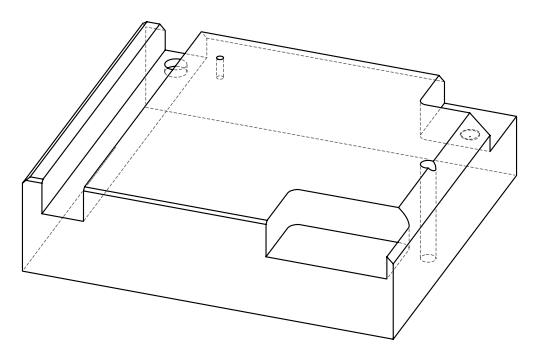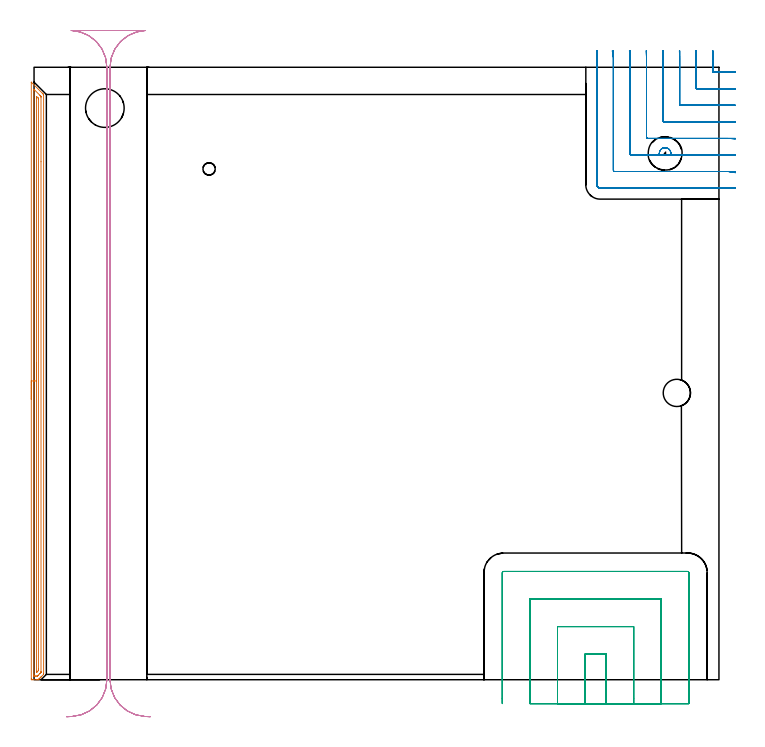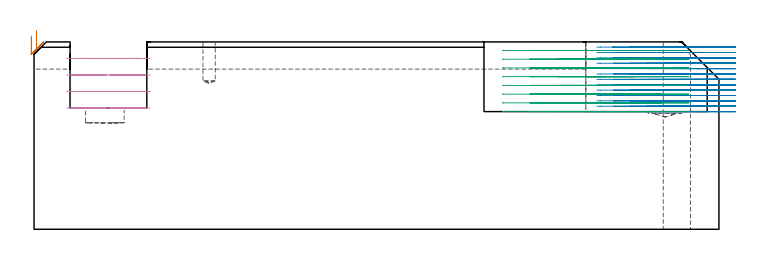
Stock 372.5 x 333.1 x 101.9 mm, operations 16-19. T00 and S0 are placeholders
(PLAN: 19 operations, 11 tool changes, 82.8 min)
(1 SPOT_DRILL | STEP1HOLE | NXT0321_9005460120000 | 0.03 min | 3 mm3)
(2 SPOT_DRILL_1 | STEP1POCKET | NXT0321_9005460120000 | 0.03 min | 0 mm3)
(3 SPOT_DRILL_2 | STEP1POCKET_2 | NXT0321_9005460120000 | 0.06 min | 4456 mm3)
(4 DRILL_BLIND_HOLE_INTO_CENTER | STEP1HOLE | UGT0301_492 | 0.07 min | 968 mm3)
(5 GUN_DRILL_THROUGH_HOLE | STEP1HOLE | UGT0307_006 | 0.51 min | 5600 mm3)
(6 DRILL_TO_ENLARGE_THROUGH_HOLE | STEP1HOLE | UGT0301_279 | 0.44 min | 10928 mm3)
(7 DRILL_BLIND_HOLE_INTO_CENTER_1 | STEP1POCKET | NXT0301_038 | 0.1 min | 757 mm3)
(8 INDEXABLE_INSERT_DRILL_BLIND_HOLE_FROM_SOLID | STEP1POCKET_1 | NXT0302_013 | 0.05 min | 15238 mm3)
(9 DRILL_BLIND_HOLE_INTO_CENTER_2 | STEP1POCKET_2 | NXT0301_128 | 0.02 min | 0 mm3)
(10 MILL_ROUGH_BLIND_HOLE_CONTOUR | STEP1POCKET_2 | UGT0201_129 | Spiral | 0.14 min | 2252 mm3)
(11 AREA_MILL | FG_CHAMFER_SURFACE | UGT0205_001 | 0.36 min | 84 mm3)
(12 AREA_MILL_1 | FG_CHAMFER_SURFACE_1 | UGT0205_001 | 1.07 min | 2933 mm3)
(13 AREA_MILL_2 | FG_CHAMFER_SURFACE_2 | UGT0205_001 | 3.07 min | 789 mm3)
(14 AREA_MILL_3 | FG_CHAMFER_SURFACE_3 | UGT0205_001 | 14.18 min | 54511 mm3)
(15 AREA_MILL_4 | FG_CHAMFER_SURFACE_4 | UGT0205_001 | 11.67 min | 27728 mm3)
(16 AREA_MILL_5 | FG_CHAMFER_SURFACE_5 | UGT0205_001 | 7.88 min | 7173 mm3)
(17 MILL_CORNER_NOTCH_RECTANGULAR | CORNER_NOTCH_RECTANGULAR | NXT0201_011 | Follow Part, ap 3, ae 75% | 20.61 min | 187483 mm3)
(18 MILL_SLOT | SLOT_PARTIAL_RECTANGULAR | UGT0201_094 | Follow Part, ap 5, ae 75% | 15.77 min | 309670 mm3)
(19 MILL_RECTANGULAR_SLOT | SLOT_RECTANGULAR | UGT0201_019 | Follow Part, ap 10, ae 75% | 6.72 min | 484735 mm3)
(TOOL NXT0321_9005460120000 | NC Spot Drill, 142deg, 12mm, Carbide, Uncoated | D12 PA142 FL30 Z2)
(TOOL UGT0301_492 | Carbide Drill 9.7 mm | D9.7 PA118 FL87 Z2)
(TOOL UGT0307_006 | Gun Drill 9 mm | D9 PA130 FL24 Z1)
(TOOL UGT0301_279 | Twist Drill 14.8 mm | D14.8 PA118 FL114 Z2)
(TOOL NXT0301_038 | Carbide Drill 6.7mm [860.1-0670-034A1-MM 2214] | D6.7 PA140 FL53 Z2)
(TOOL NXT0302_013 | Index. Insert Drill 21mm [880-D2100L25-05] | D21 PA176 FL105 Z2)
(TOOL NXT0301_128 | Carbide Drill 12mm [861.1-1200-036A1-GP GC34] | D12 PA150 FL37.4 Z2)
(TOOL UGT0201_129 | Carbide End Mill 11.9 | D11.9 FL15 Z4)
(TOOL UGT0205_001 | Chamfer Mill 20 x 3 x 45 deg. | D20 FL50 Z2)
(TOOL NXT0201_011 | ENDMILL 12mm [2P460-1200-NA 1630] | D12 FL38 Z6)
(TOOL UGT0201_094 | End mill 20 mm | D20 FL38 Z4)
(TOOL UGT0201_019 | End mill 40 mm | D40 FL63 Z6)
(OP 16 AREA_MILL_5)
G17 G21 G94 G90
T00 M6
G54
G17 G0 G90 X-1.5 Y152.5 S1061 M3
G43 Z111.9 H0
Z105.2
G94 G1 Y152.538 Z104.328 F250.
Y152.652 Z103.463
Y152.841 Z102.612
Y153.103 Z101.78
Y153.437 Z100.974
Y153.84 Z100.2
Y154.308 Z99.464
Y154.84 Z98.772
Y155.429 Z98.129
Y156.072 Z97.54
Y156.764 Z97.008
Y157.5 Z96.54
Y158.274 Z96.137
Y159.08 Z95.803
Y159.912 Z95.541
Y160.763 Z95.352
Y161.628 Z95.238
Y162.5 Z95.2
X-1.499 Y324.901 Z95.199
X-1.495 Y324.968 Z95.203
X-1.493 Y324.982 Z95.204
X-1.438 Y324.939 Z95.26
X4.498 Y319.003 Z101.196
X4.898 Y318.603 Z101.596
X4.945 Y318.556 Z101.644
X5.113 Y318.384 Z101.811
X5.197 Y318.295 Z101.889
X5.2 Y318.109 Z101.9
Y3.314
X5.194 Y2.898 Z101.892
X5.111 Y2.809 Z101.809
X4.125 Y1.824 Z100.823
X4.027 Y1.725 Z100.723
X3.826 Y1.526 Z100.525
X3.764 Y1.464 Z100.464
X3.156 Y0.854 Z99.852
X3.086 Y0.786 Z99.785
X2.932 Y0.631 Z99.631
X2.866 Y0.564 Z99.562
X2.803 Y0.503 Z99.502
X2.634 Y0.333 Z99.333
X2.576 Y0.274 Z99.272
X2.52 Y0.22 Z99.219
X2.332 Y0.035 Z99.031
X2.297 Y0.008 Z98.996
X2.285 Y0. Z98.984
X1.952 Z98.65
X1.415 Z98.109
X-0.686 Z96.012
X-1.1 Z95.595
X-1.198 Y0.002 Z95.497
X-1.493 Y0.01 Z95.203
X-1.497 Y0.324 Z95.201
X-1.499 Y0.631
X-1.5 Y162.5 Z95.2
X-0.086 Z96.614
Y320.791
X-0.085 Y320.978 Z96.615
X-0.083 Y321.071 Z96.617
X-0.08 Y321.114 Z96.62
X-0.079 Y321.117 Z96.621
X-0.065 Y321.105 Z96.635
X0.258 Y320.791 Z96.958
X3.156 Y317.894 Z99.856
X3.491 Y317.557 Z100.191
X3.661 Y317.383 Z100.361
X3.745 Y317.294 Z100.445
X3.779 Y317.252 Z100.479
X3.78 Y317.214 Z100.48
X3.785 Y316.569 Z100.485
X3.786 Y281.732 Z100.486
X3.785 Y4.457 Z100.485
X3.784 Y4.209 Z100.484
X3.782 Y4.047 Z100.482
X3.779 Y3.968 Z100.479
X3.773 Y3.934 Z100.473
X3.749 Y3.908 Z100.449
X3.599 Y3.753 Z100.299
X3.165 Y3.314 Z99.865
X2.278 Y2.427 Z98.978
X1.979 Y2.132 Z98.679
X1.896 Y2.053 Z98.596
X1.863 Y2.024 Z98.563
X1.816 Y2.008 Z98.516
X1.415 Y2.004 Z98.115
X0.952 Y2.001 Z97.652
X0.544 Z97.244
X0.08 Y2.002 Z96.78
X-0.051 Y2.008 Z96.649
X-0.078 Y2.01 Z96.622
X-0.081 Y2.058 Z96.619
X-0.084 Y2.17 Z96.616
X-0.085 Y2.42 Z96.615
X-0.086 Y3.067 Z96.614
Y162.5
X1.328 Z98.028
X1.329 Y316.408 Z98.029
X1.334 Y317.214 Z98.034
X1.335 Y317.232 Z98.035
X1.38 Y317.214 Z98.08
X1.415 Y317.183 Z98.115
X2.281 Y316.32 Z98.981
X2.285 Y316.315 Z98.985
X2.337 Y316.257 Z99.037
X2.36 Y316.229 Z99.06
X2.364 Y316.045 Z99.064
X2.37 Y315.691 Z99.07
X2.371 Y315.514 Z99.071
Y5.909
X2.367 Y5.103 Z99.067
X2.366 Y5.021 Z99.066
X2.351 Y4.962 Z99.051
X2.285 Y4.892 Z98.985
X1.951 Y4.552 Z98.651
X1.608 Y4.209 Z98.308
X1.508 Y4.112 Z98.208
X1.415 Y4.024 Z98.115
X1.348 Y4.01 Z98.048
X1.335 Y4.02 Z98.035
X1.332 Y4.061 Z98.032
X1.33 Y4.12 Z98.03
X1.329 Y4.209 Z98.029
X1.328 Y4.297 Z98.028
Y162.5
Y163.372 Z98.066
Y164.236 Z98.18
Y165.088 Z98.369
Y165.92 Z98.632
Y166.726 Z98.965
Y167.5 Z99.368
Y168.236 Z99.837
Y168.928 Z100.368
Y169.571 Z100.957
Y170.16 Z101.601
Y170.691 Z102.293
Y171.16 Z103.028
Y171.563 Z103.802
Y171.897 Z104.608
Y172.159 Z105.44
Y172.348 Z106.292
Y172.462 Z107.157
Y172.5 Z108.028
G0 Z111.9
M5
M2
(OP 17 MILL_CORNER_NOTCH_RECTANGULAR)
G17 G21 G94 G90
T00 M6
G54
G17 G0 G90 X369.009 Y342.099 S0 M3
G43 Z112.007 H1
Z99.083
G94 G1 X369.081 Y339.1 F250.
G2 X369.1 Y337.572 R63. F500.
G1 Y330.995
G3 X369.695 Y330.4 R0.6
G1 X376.972
G2 X378.5 Y330.381 R63.
G1 X381.499 Y330.309 F250.
G0 Z112.007
X359.994 Y342.099
Z99.083
G1 X360.078 Y339.1
G2 X360.1 Y337.572 R54. F500.
G1 Y321.995
G3 X360.695 Y321.4 R0.6
G1 X376.972
G2 X378.5 Y321.378 R54.
G1 X381.499 Y321.293 F250.
G0 Z112.007
X350.972 Y342.098
Z99.083
G1 X351.074 Y339.1
G2 X351.1 Y337.572 R45. F500.
G1 Y312.996
G3 X351.696 Y312.4 R0.6
G1 X376.972
G2 X378.5 Y312.374 R45.
G1 X381.498 Y312.272 F250.
G0 Z112.007
X341.94 Y342.097
Z99.083
G1 X342.068 Y339.1
G2 X342.1 Y337.572 R36. F500.
G1 Y303.996
G3 X342.696 Y303.4 R0.6
G1 X376.972
G2 X378.5 Y303.368 R36.
G1 X381.497 Y303.24 F250.
G0 Z112.007
X332.887 Y342.095
Z99.083
G1 X333.057 Y339.1
G2 X333.1 Y337.572 R27. F500.
G1 Y294.996
G3 X333.696 Y294.4 R0.6
G1 X376.972
G2 X378.5 Y294.357 R27.
G1 X381.495 Y294.187 F250.
G0 Z112.007
X323.78 Y342.089
Z99.083
G1 X324.035 Y339.1
G2 X324.1 Y337.572 R18. F500.
G1 Y285.996
G3 X324.696 Y285.4 R0.6
G1 X376.972
G2 X378.5 Y285.335 R18.
G1 X381.489 Y285.08 F250.
G0 Z112.007
X314.46 Y342.056
Z99.083
G1 X314.969 Y339.1
G2 X315.1 Y337.572 R9. F500.
G1 Y276.997
G3 X315.697 Y276.4 R0.6
G1 X376.972
G2 X378.5 Y276.269 R9.
G1 X381.456 Y275.76 F250.
G0 Z112.007
X306.1 Y340.572
Z99.083
G1 Y337.572
Y269.2 F500.
G3 X307.9 Y267.4 R1.8
G1 X376.972
X379.972 F250.
G0 Z112.007
X369.011 Y342.099
Z96.16
G1 X369.082 Y339.1
G2 X369.1 Y337.605 R63. F500.
G1 Y330.995
G3 X369.695 Y330.4 R0.6
G1 X376.972
G2 X378.5 Y330.381 R63.
G1 X381.499 Y330.309 F250.
G0 Z112.007
X359.996 Y342.099
Z96.16
G1 X360.079 Y339.1
G2 X360.1 Y337.605 R54. F500.
G1 Y321.995
G3 X360.695 Y321.4 R0.6
G1 X376.972
G2 X378.5 Y321.378 R54.
G1 X381.499 Y321.293 F250.
G0 Z112.007
X350.975 Y342.098
Z96.16
G1 X351.075 Y339.1
G2 X351.1 Y337.605 R45. F500.
G1 Y312.996
G3 X351.696 Y312.4 R0.6
G1 X376.972
G2 X378.5 Y312.374 R45.
G1 X381.498 Y312.272 F250.
G0 Z112.007
X341.944 Y342.097
Z96.16
G1 X342.069 Y339.1
G2 X342.1 Y337.605 R36. F500.
G1 Y303.996
G3 X342.696 Y303.4 R0.6
G1 X376.972
G2 X378.5 Y303.368 R36.
G1 X381.497 Y303.24 F250.
G0 Z112.007
X332.892 Y342.095
Z96.16
G1 X333.059 Y339.1
G2 X333.1 Y337.605 R27. F500.
G1 Y294.996
G3 X333.696 Y294.4 R0.6
G1 X376.972
G2 X378.5 Y294.357 R27.
G1 X381.495 Y294.187 F250.
G0 Z112.007
X323.789 Y342.09
Z96.16
G1 X324.038 Y339.1
G2 X324.1 Y337.605 R18. F500.
G1 Y285.996
G3 X324.696 Y285.4 R0.6
G1 X376.972
G2 X378.5 Y285.335 R18.
G1 X381.489 Y285.08 F250.
G0 Z112.007
X314.477 Y342.058
Z96.16
G1 X314.975 Y339.1
G2 X315.1 Y337.605 R9. F500.
G1 Y276.997
G3 X315.697 Y276.4 R0.6
G1 X376.972
G2 X378.5 Y276.269 R9.
G1 X381.456 Y275.76 F250.
G0 Z112.007
X306.1 Y340.605
Z96.16
G1 Y337.605
Y269.2 F500.
G3 X307.9 Y267.4 R1.8
G1 X376.972
X379.972 F250.
G0 Z112.007
X369.091 Y342.1
Z93.236
G1 X369.1 Y339.1
Y338.909 F500.
Y330.995
G3 X369.695 Y330.4 R0.6
G1 X376.972
G2 X378.5 Y330.381 R63.
G1 X381.499 Y330.309 F250.
G0 Z112.007
X360.089 Y342.1
Z93.236
G1 X360.1 Y339.1
Y338.909 F500.
Y321.995
G3 X360.695 Y321.4 R0.6
G1 X376.972
G2 X378.5 Y321.378 R54.
G1 X381.499 Y321.293 F250.
G0 Z112.007
X351.087 Y342.1
Z93.236
G1 X351.1 Y339.1
Y338.909 F500.
Y312.996
G3 X351.696 Y312.4 R0.6
G1 X376.972
G2 X378.5 Y312.374 R45.
G1 X381.498 Y312.272 F250.
G0 Z112.007
X342.084 Y342.1
Z93.236
G1 X342.099 Y339.1
X342.1 Y338.909 F500.
Y303.996
G3 X342.696 Y303.4 R0.6
G1 X376.972
G2 X378.5 Y303.368 R36.
G1 X381.497 Y303.24 F250.
G0 Z112.007
X333.078 Y342.1
Z93.236
G1 X333.099 Y339.1
X333.1 Y338.909 F500.
Y294.996
G3 X333.696 Y294.4 R0.6
G1 X376.972
G2 X378.5 Y294.357 R27.
G1 X381.495 Y294.187 F250.
G0 Z112.007
X324.067 Y342.1
Z93.236
G1 X324.099 Y339.1
X324.1 Y338.909 F500.
Y285.996
G3 X324.696 Y285.4 R0.6
G1 X376.972
G2 X378.5 Y285.335 R18.
G1 X381.489 Y285.08 F250.
G0 Z112.007
X315.034 Y342.099
Z93.236
G1 X315.098 Y339.1
X315.1 Y338.909 F500.
Y276.997
G3 X315.697 Y276.4 R0.6
G1 X376.972
G2 X378.5 Y276.269 R9.
G1 X381.456 Y275.76 F250.
G0 Z112.007
X306.1 Y341.909
Z93.236
G1 Y338.909
Y269.2 F500.
G3 X307.9 Y267.4 R1.8
G1 X376.972
X379.972 F250.
G0 Z112.007
X369.1 Y342.1
Z90.312
G1 Y339.1
Y330.995 F500.
G3 X369.695 Y330.4 R0.6
G1 X377.045
G2 X378.5 Y330.383 R63.
G1 X381.499 Y330.314 F250.
G0 Z112.007
X360.1 Y342.1
Z90.312
G1 Y339.1
Y321.995 F500.
G3 X360.695 Y321.4 R0.6
G1 X377.045
G2 X378.5 Y321.38 R54.
G1 X381.499 Y321.3 F250.
G0 Z112.007
X351.1 Y342.1
Z90.312
G1 Y339.1
Y312.996 F500.
G3 X351.696 Y312.4 R0.6
G1 X377.045
G2 X378.5 Y312.376 R45.
G1 X381.498 Y312.279 F250.
G0 Z112.007
X342.1 Y342.1
Z90.312
G1 Y339.1
Y303.996 F500.
G3 X342.696 Y303.4 R0.6
G1 X377.045
G2 X378.5 Y303.371 R36.
G1 X381.498 Y303.249 F250.
G0 Z112.007
X333.1 Y342.1
Z90.312
G1 Y339.1
Y294.996 F500.
G3 X333.696 Y294.4 R0.6
G1 X377.045
G2 X378.5 Y294.361 R27.
G1 X381.496 Y294.199 F250.
G0 Z112.007
X324.1 Y342.1
Z90.312
G1 Y339.1
Y285.996 F500.
G3 X324.696 Y285.4 R0.6
G1 X377.045
G2 X378.5 Y285.341 R18.
G1 X381.49 Y285.099 F250.
G0 Z112.007
X315.1 Y342.1
Z90.312
G1 Y339.1
Y276.997 F500.
G3 X315.697 Y276.4 R0.6
G1 X377.045
G2 X378.5 Y276.282 R9.
G1 X381.461 Y275.797 F250.
G0 Z112.007
X306.1 Y342.1
Z90.312
G1 Y339.1
Y269.2 F500.
G3 X307.9 Y267.4 R1.8
G1 X377.045
X380.045 F250.
G0 Z112.007
X369.1 Y342.1
Z87.389
G1 Y339.1
Y330.995 F500.
G3 X369.695 Y330.4 R0.6
G1 X378.39
X378.5
X381.5 Y330.395 F250.
G0 Z112.007
X360.1 Y342.1
Z87.389
G1 Y339.1
Y321.995 F500.
G3 X360.695 Y321.4 R0.6
G1 X378.39
X378.5
X381.5 Y321.394 F250.
G0 Z112.007
X351.1 Y342.1
Z87.389
G1 Y339.1
Y312.996 F500.
G3 X351.696 Y312.4 R0.6
G1 X378.39
X378.5
X381.5 Y312.393 F250.
G0 Z112.007
X342.1 Y342.1
Z87.389
G1 Y339.1
Y303.996 F500.
G3 X342.696 Y303.4 R0.6
G1 X378.39
X378.5
X381.5 Y303.391 F250.
G0 Z112.007
X333.1 Y342.1
Z87.389
G1 Y339.1
Y294.996 F500.
G3 X333.696 Y294.4 R0.6
G1 X378.39
X378.5
X381.5 Y294.388 F250.
G0 Z112.007
X324.1 Y342.1
Z87.389
G1 Y339.1
Y285.996 F500.
G3 X324.696 Y285.4 R0.6
G1 X378.39
X378.5
X381.5 Y285.381 F250.
G0 Z112.007
X315.1 Y342.1
Z87.389
G1 Y339.1
Y276.997 F500.
G3 X315.697 Y276.4 R0.6
G1 X378.39
X378.5 Y276.399
X381.5 Y276.363 F250.
G0 Z112.007
X306.1 Y342.1
Z87.389
G1 Y339.1
Y269.2 F500.
G3 X307.9 Y267.4 R1.8
G1 X378.39
X381.39 F250.
G0 Z112.007
X369.1 Y342.1
Z84.465
G1 Y339.1
Y330.995 F500.
G3 X369.695 Y330.4 R0.6
G1 X378.5
X381.5 F250.
G0 Z112.007
X360.1 Y342.1
Z84.465
G1 Y339.1
Y321.995 F500.
G3 X360.695 Y321.4 R0.6
G1 X378.5
X381.5 F250.
G0 Z112.007
X351.1 Y342.1
Z84.465
G1 Y339.1
Y312.996 F500.
G3 X351.696 Y312.4 R0.6
G1 X378.5
X381.5 F250.
G0 Z112.007
X342.1 Y342.1
Z84.465
G1 Y339.1
Y303.996 F500.
G3 X342.696 Y303.4 R0.6
G1 X378.5
X381.5 F250.
G0 Z112.007
X333.1 Y342.1
Z84.465
G1 Y339.1
Y294.996 F500.
G3 X333.696 Y294.4 R0.6
G1 X378.5
X381.5 F250.
G0 Z112.007
X324.1 Y342.1
Z84.465
G1 Y339.1
Y285.996 F500.
G3 X324.696 Y285.4 R0.6
G1 X378.5
X381.5 F250.
G0 Z112.007
X315.1 Y342.1
Z84.465
G1 Y339.1
Y276.997 F500.
G3 X315.697 Y276.4 R0.6
G1 X378.5
X381.5 F250.
G0 Z112.007
X306.1 Y342.1
Z84.465
G1 Y339.1
Y269.2 F500.
G3 X307.9 Y267.4 R1.8
G1 X378.5
X381.5 F250.
G0 Z112.007
X369.1 Y342.1
Z81.542
G1 Y339.1
Y330.995 F500.
G3 X369.695 Y330.4 R0.6
G1 X378.5
X381.5 F250.
G0 Z112.007
X360.1 Y342.1
Z81.542
G1 Y339.1
Y321.995 F500.
G3 X360.695 Y321.4 R0.6
G1 X378.5
X381.5 F250.
G0 Z112.007
X351.1 Y342.1
Z81.542
G1 Y339.1
Y312.996 F500.
G3 X351.696 Y312.4 R0.6
G1 X378.5
X381.5 F250.
G0 Z112.007
X342.1 Y342.1
Z81.542
G1 Y339.1
Y303.996 F500.
G3 X342.696 Y303.4 R0.6
G1 X378.5
X381.5 F250.
G0 Z112.007
X333.1 Y342.1
Z81.542
G1 Y339.1
Y294.996 F500.
G3 X333.696 Y294.4 R0.6
G1 X378.5
X381.5 F250.
G0 Z112.007
X324.1 Y342.1
Z81.542
G1 Y339.1
Y285.996 F500.
G3 X324.696 Y285.4 R0.6
G1 X378.5
X381.5 F250.
G0 Z112.007
X315.1 Y342.1
Z81.542
G1 Y339.1
Y276.997 F500.
G3 X315.697 Y276.4 R0.6
G1 X378.5
X381.5 F250.
G0 Z112.007
X306.1 Y342.1
Z81.542
G1 Y339.1
Y269.2 F500.
G3 X307.9 Y267.4 R1.8
G1 X378.5
X381.5 F250.
G0 Z112.007
X369.1 Y342.1
Z78.618
G1 Y339.1
Y330.995 F500.
G3 X369.695 Y330.4 R0.6
G1 X378.5
X381.5 F250.
G0 Z112.007
X360.1 Y342.1
Z78.618
G1 Y339.1
Y321.995 F500.
G3 X360.695 Y321.4 R0.6
G1 X378.5
X381.5 F250.
G0 Z112.007
X351.1 Y342.1
Z78.618
G1 Y339.1
Y312.996 F500.
G3 X351.696 Y312.4 R0.6
G1 X378.5
X381.5 F250.
G0 Z112.007
X342.1 Y342.1
Z78.618
G1 Y339.1
Y303.996 F500.
G3 X342.696 Y303.4 R0.6
G1 X378.5
X381.5 F250.
G0 Z112.007
X333.1 Y342.1
Z78.618
G1 Y339.1
Y294.996 F500.
G3 X333.696 Y294.4 R0.6
G1 X378.5
X381.5 F250.
G0 Z112.007
X324.1 Y342.1
Z78.618
G1 Y339.1
Y285.996 F500.
G3 X324.696 Y285.4 R0.6
G1 X378.5
X381.5 F250.
G0 Z112.007
X315.1 Y342.1
Z78.618
G1 Y339.1
Y276.997 F500.
G3 X315.697 Y276.4 R0.6
G1 X378.5
X381.5 F250.
G0 Z112.007
X306.1 Y342.1
Z78.618
G1 Y339.1
Y269.2 F500.
G3 X307.9 Y267.4 R1.8
G1 X378.5
X381.5 F250.
G0 Z112.007
X369.1 Y342.1
Z75.694
G1 Y339.1
Y330.995 F500.
G3 X369.695 Y330.4 R0.6
G1 X378.5
X381.5 F250.
G0 Z112.007
X360.1 Y342.1
Z75.694
G1 Y339.1
Y321.995 F500.
G3 X360.695 Y321.4 R0.6
G1 X378.5
X381.5 F250.
G0 Z112.007
X351.1 Y342.1
Z75.694
G1 Y339.1
Y312.996 F500.
G3 X351.696 Y312.4 R0.6
G1 X378.5
X381.5 F250.
G0 Z112.007
X342.1 Y342.1
Z75.694
G1 Y339.1
Y303.996 F500.
G3 X342.696 Y303.4 R0.6
G1 X378.5
X381.5 F250.
G0 Z112.007
X333.1 Y342.1
Z75.694
G1 Y339.1
Y294.996 F500.
G3 X333.696 Y294.4 R0.6
G1 X378.5
X381.5 F250.
G0 Z112.007
X324.1 Y342.1
Z75.694
G1 Y339.1
Y285.996 F500.
G3 X324.696 Y285.4 R0.6
G1 X378.5
X381.5 F250.
G0 Z112.007
X315.1 Y342.1
Z75.694
G1 Y339.1
Y276.997 F500.
G3 X315.697 Y276.4 R0.6
G1 X378.5
X381.5 F250.
G0 Z112.007
X306.1 Y342.1
Z75.694
G1 Y339.1
Y269.2 F500.
G3 X307.9 Y267.4 R1.8
G1 X378.5
X381.5 F250.
G0 Z112.007
X369.1 Y342.1
Z72.771
G1 Y339.1
Y330.995 F500.
G3 X369.695 Y330.4 R0.6
G1 X378.5
X381.5 F250.
G0 Z112.007
X360.1 Y342.1
Z72.771
G1 Y339.1
Y321.995 F500.
G3 X360.695 Y321.4 R0.6
G1 X378.5
X381.5 F250.
G0 Z112.007
X351.1 Y342.1
Z72.771
G1 Y339.1
Y312.996 F500.
G3 X351.696 Y312.4 R0.6
G1 X378.5
X381.5 F250.
G0 Z112.007
X342.1 Y342.1
Z72.771
G1 Y339.1
Y303.996 F500.
G3 X342.696 Y303.4 R0.6
G1 X378.5
X381.5 F250.
G0 Z112.007
X333.1 Y342.1
Z72.771
G1 Y339.1
Y294.996 F500.
G3 X333.696 Y294.4 R0.6
G1 X378.5
X381.5 F250.
G0 Z112.007
X324.1 Y342.1
Z72.771
G1 Y339.1
Y285.996 F500.
G3 X324.696 Y285.4 R0.6
G1 X340.153
X340.133 Y285.463
X340.107 Y285.606
X340.063 Y286.009
X340.045 Y286.269
X340.164 Y287.057
X340.198 Y287.169
X340.543 Y287.903
X341.032 Y288.492
X341.575 Y288.9
X341.748 Y289.
X341.995 Y289.1
X342.383 Y289.246
X342.492 Y289.275
X342.75 Y289.309
X343.161 Y289.352
X343.277 Y289.354
G2 X344.649 Y288.992 R3.28
G1 X344.904 Y288.858
X344.994 Y288.786
X345.401 Y288.455
X345.561 Y288.288
X345.819 Y287.937
X345.939 Y287.767
X346.039 Y287.562
X346.186 Y287.182
X346.267 Y286.94
X346.29 Y286.82
X346.333 Y286.424
X346.355 Y286.137
X346.351 Y286.056
X346.297 Y285.688
X346.247 Y285.4
X378.5
X381.5 F250.
G0 Z112.007
X315.1 Y342.1
Z72.771
G1 Y339.1
Y276.997 F500.
G3 X315.697 Y276.4 R0.6
G1 X378.5
X381.5 F250.
G0 Z112.007
X306.1 Y342.1
Z72.771
G1 Y339.1
Y269.2 F500.
G3 X307.9 Y267.4 R1.8
G1 X378.5
X381.5 F250.
G0 Z112.007
X369.1 Y342.1
Z69.847
G1 Y339.1
Y330.995 F500.
G3 X369.695 Y330.4 R0.6
G1 X378.5
X381.5 F250.
G0 Z112.007
X360.1 Y342.1
Z69.847
G1 Y339.1
Y321.995 F500.
G3 X360.695 Y321.4 R0.6
G1 X378.5
X381.5 F250.
G0 Z112.007
X351.1 Y342.1
Z69.847
G1 Y339.1
Y312.996 F500.
G3 X351.696 Y312.4 R0.6
G1 X378.5
X381.5 F250.
G0 Z112.007
X342.1 Y342.1
Z69.847
G1 Y339.1
Y303.996 F500.
G3 X342.696 Y303.4 R0.6
G1 X378.5
X381.5 F250.
G0 Z112.007
X333.1 Y342.1
Z69.847
G1 Y339.1
Y294.996 F500.
G3 X333.696 Y294.4 R0.6
G1 X378.5
X381.5 F250.
G0 Z112.007
X324.1 Y342.1
Z69.847
G1 Y339.1
Y285.996 F500.
G3 X324.696 Y285.4 R0.6
G1 X340.153
X340.133 Y285.463
X340.107 Y285.606
X340.063 Y286.009
X340.045 Y286.269
X340.164 Y287.057
X340.198 Y287.169
X340.335 Y287.482
X340.507 Y287.849
X340.864 Y288.304
X341.032 Y288.492
X341.575 Y288.9
X341.748 Y289.
X341.995 Y289.1
X342.383 Y289.246
X342.492 Y289.275
X342.75 Y289.309
X343.161 Y289.352
X343.277 Y289.354
G2 X344.649 Y288.992 R3.28
G1 X344.904 Y288.858
X344.994 Y288.786
X345.401 Y288.455
X345.561 Y288.288
X345.819 Y287.937
X345.939 Y287.767
X346.039 Y287.562
X346.186 Y287.182
X346.267 Y286.94
X346.29 Y286.82
X346.333 Y286.424
X346.355 Y286.137
X346.351 Y286.056
X346.297 Y285.688
X346.247 Y285.4
X378.5
X381.5 F250.
G0 Z112.007
X315.1 Y342.1
Z69.847
G1 Y339.1
Y276.997 F500.
G3 X315.697 Y276.4 R0.6
G1 X378.5
X381.5 F250.
G0 Z112.007
X306.1 Y342.1
Z69.847
G1 Y339.1
Y269.2 F500.
G3 X307.9 Y267.4 R1.8
G1 X378.5
X381.5 F250.
G0 Z112.007
X369.1 Y342.1
Z66.924
G1 Y339.1
Y330.995 F500.
G3 X369.695 Y330.4 R0.6
G1 X378.5
X381.5 F250.
G0 Z112.007
X360.1 Y342.1
Z66.924
G1 Y339.1
Y321.995 F500.
G3 X360.695 Y321.4 R0.6
G1 X378.5
X381.5 F250.
G0 Z112.007
X351.1 Y342.1
Z66.924
G1 Y339.1
Y312.996 F500.
G3 X351.696 Y312.4 R0.6
G1 X378.5
X381.5 F250.
G0 Z112.007
X342.1 Y342.1
Z66.924
G1 Y339.1
Y303.996 F500.
G3 X342.696 Y303.4 R0.6
G1 X378.5
X381.5 F250.
G0 Z112.007
X333.1 Y342.1
Z66.924
G1 Y339.1
Y294.996 F500.
G3 X333.696 Y294.4 R0.6
G1 X378.5
X381.5 F250.
G0 Z112.007
X324.1 Y342.1
Z66.924
G1 Y339.1
Y285.996 F500.
G3 X324.696 Y285.4 R0.6
G1 X340.153
X340.133 Y285.463
X340.107 Y285.606
X340.063 Y286.009
X340.045 Y286.269
X340.164 Y287.057
X340.198 Y287.169
X340.543 Y287.903
X340.864 Y288.304
X341.032 Y288.492
X341.575 Y288.9
X341.748 Y289.
X341.995 Y289.1
X342.383 Y289.246
X342.492 Y289.275
X342.75 Y289.309
X343.161 Y289.352
X343.277 Y289.354
G2 X344.649 Y288.992 R3.28
G1 X344.904 Y288.858
X344.994 Y288.786
X345.401 Y288.455
X345.561 Y288.288
X345.819 Y287.937
X345.939 Y287.767
X346.039 Y287.562
X346.186 Y287.182
X346.267 Y286.94
X346.29 Y286.82
X346.333 Y286.424
X346.355 Y286.137
X346.351 Y286.056
X346.297 Y285.688
X346.247 Y285.4
X378.5
X381.5 F250.
G0 Z112.007
X315.1 Y342.1
Z66.924
G1 Y339.1
Y276.997 F500.
G3 X315.697 Y276.4 R0.6
G1 X378.5
X381.5 F250.
G0 Z112.007
X306.1 Y342.1
Z66.924
G1 Y339.1
Y269.2 F500.
G3 X307.9 Y267.4 R1.8
G1 X378.5
X381.5 F250.
G0 Z112.007
X369.1 Y342.1
Z64.
G1 Y339.1
Y330.995 F500.
G3 X369.695 Y330.4 R0.6
G1 X378.5
X381.5 F250.
G0 Z112.007
X360.1 Y342.1
Z64.
G1 Y339.1
Y321.995 F500.
G3 X360.695 Y321.4 R0.6
G1 X378.5
X381.5 F250.
G0 Z112.007
X351.1 Y342.1
Z64.
G1 Y339.1
Y312.996 F500.
G3 X351.696 Y312.4 R0.6
G1 X378.5
X381.5 F250.
G0 Z112.007
X342.1 Y342.1
Z64.
G1 Y339.1
Y303.996 F500.
G3 X342.696 Y303.4 R0.6
G1 X378.5
X381.5 F250.
G0 Z112.007
X333.1 Y342.1
Z64.
G1 Y339.1
Y294.996 F500.
G3 X333.696 Y294.4 R0.6
G1 X378.5
X381.5 F250.
G0 Z112.007
X324.1 Y342.1
Z64.
G1 Y339.1
Y285.996 F500.
G3 X324.696 Y285.4 R0.6
G1 X340.153
X340.133 Y285.463
X340.107 Y285.606
X340.063 Y286.009
X340.045 Y286.269
X340.164 Y287.057
X340.198 Y287.169
X340.543 Y287.903
X340.864 Y288.304
X341.032 Y288.492
X341.575 Y288.9
X341.748 Y289.
X341.995 Y289.1
X342.381 Y289.245
X342.494 Y289.275
X343.277 Y289.354
G2 X344.649 Y288.992 R3.28
G1 X344.901 Y288.859
X345.068 Y288.727
X345.398 Y288.459
X345.561 Y288.288
X345.819 Y287.937
X345.939 Y287.767
X346.039 Y287.562
X346.186 Y287.182
X346.267 Y286.94
X346.29 Y286.82
X346.333 Y286.424
X346.355 Y286.137
X346.351 Y286.056
X346.297 Y285.688
X346.247 Y285.4
X378.5
X381.5 F250.
G0 Z112.007
X315.1 Y342.1
Z64.
G1 Y339.1
Y276.997 F500.
G3 X315.697 Y276.4 R0.6
G1 X378.5
X381.5 F250.
G0 Z112.007
X306.1 Y342.1
Z64.
G1 Y339.1
Y269.2 F500.
G3 X307.9 Y267.4 R1.8
G1 X378.5
X381.5 F250.
G0 Z112.007
M5
M2
(OP 18 MILL_SLOT)
G17 G21 G94 G90
T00 M6
G54
G17 G0 G90 X311.1 Y-13. S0 M3
G43 Z112.007 H0
Z97.256
G94 G1 Y-10. F250.
Y13.9 F500.
X299.7
Y-10.
Y-13. F250.
X326.1
Y-10.
Y28.9 F500.
X284.7
Y-10.
Y-13. F250.
X341.1
Y-10.
Y43.9 F500.
X269.7
Y-10.
Y-13. F250.
X356.1
Y-10.
Y58.2 F500.
G3 X355.4 Y58.9 R0.7
G1 X255.4
G3 X254.7 Y58.2 R0.7
G1 Y-10.
Y-13. F250.
G0 X311.1 Z92.505
G1 Y-10.
Y13.9 F500.
X299.7
Y-10.
Y-13. F250.
X326.1
Y-10.
Y28.9 F500.
X284.7
Y-10.
Y-13. F250.
X341.1
Y-10.
Y43.9 F500.
X269.7
Y-10.
Y-13. F250.
X356.1
Y-10.
Y58.2 F500.
G3 X355.4 Y58.9 R0.7
G1 X255.4
G3 X254.7 Y58.2 R0.7
G1 Y-10.
Y-13. F250.
G0 X311.1 Z87.754
G1 Y-10.
Y13.9 F500.
X299.7
Y-10.
Y-13. F250.
X326.1
Y-10.
Y28.9 F500.
X284.7
Y-10.
Y-13. F250.
X341.1
Y-10.
Y43.9 F500.
X269.7
Y-10.
Y-13. F250.
X356.1
Y-10.
Y58.2 F500.
G3 X355.4 Y58.9 R0.7
G1 X255.4
G3 X254.7 Y58.2 R0.7
G1 Y-10.
Y-13. F250.
G0 X311.1 Z83.003
G1 Y-10.
Y13.9 F500.
X299.7
Y-10.
Y-13. F250.
X326.1
Y-10.
Y28.9 F500.
X284.7
Y-10.
Y-13. F250.
X341.1
Y-10.
Y43.9 F500.
X269.7
Y-10.
Y-13. F250.
X356.1
Y-10.
Y58.2 F500.
G3 X355.4 Y58.9 R0.7
G1 X255.4
G3 X254.7 Y58.2 R0.7
G1 Y-10.
Y-13. F250.
G0 X311.1 Z78.253
G1 Y-10.
Y13.9 F500.
X299.7
Y-10.
Y-13. F250.
X326.1
Y-10.
Y28.9 F500.
X284.7
Y-10.
Y-13. F250.
X341.1
Y-10.
Y43.9 F500.
X269.7
Y-10.
Y-13. F250.
X356.1
Y-10.
Y58.2 F500.
G3 X355.4 Y58.9 R0.7
G1 X255.4
G3 X254.7 Y58.2 R0.7
G1 Y-10.
Y-13. F250.
G0 X311.1 Z73.502
G1 Y-10.
Y13.9 F500.
X299.7
Y-10.
Y-13. F250.
X326.1
Y-10.
Y28.9 F500.
X284.7
Y-10.
Y-13. F250.
X341.1
Y-10.
Y43.9 F500.
X269.7
Y-10.
Y-13. F250.
X356.1
Y-10.
Y58.2 F500.
G3 X355.4 Y58.9 R0.7
G1 X255.4
G3 X254.7 Y58.2 R0.7
G1 Y-10.
Y-13. F250.
G0 X311.1 Z68.751
G1 Y-10.
Y13.9 F500.
X299.7
Y-10.
Y-13. F250.
X326.1
Y-10.
Y28.9 F500.
X284.7
Y-10.
Y-13. F250.
X341.1
Y-10.
Y43.9 F500.
X269.7
Y-10.
Y-13. F250.
X356.1
Y-10.
Y58.2 F500.
G3 X355.4 Y58.9 R0.7
G1 X255.4
G3 X254.7 Y58.2 R0.7
G1 Y-10.
Y-13. F250.
G0 X311.1 Z64.
G1 Y-10.
Y13.9 F500.
X299.7
Y-10.
Y-13. F250.
X326.1
Y-10.
Y28.9 F500.
X284.7
Y-10.
Y-13. F250.
X341.1
Y-10.
Y43.9 F500.
X269.7
Y-10.
Y-13. F250.
X356.1
Y-10.
Y58.2 F500.
G3 X355.4 Y58.9 R0.7
G1 X255.4
G3 X254.7 Y58.2 R0.7
G1 Y-10.
Y-13. F250.
G0 Z112.007
M5
M2
(OP 19 MILL_RECTANGULAR_SLOT)
G17 G21 G94 G90
T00 M6
G54
G17 G0 G90 X63.2 Y-20.134 S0 M3
G43 Z112.007 H0
Z92.925
G94 G1 X60.205 Y-19.97 F250.
G2 X41.3 Y0. R20. F500.
G1 Y333.1
G2 X57.624 Y352.759 R20.
G1 X57.63 Y352.789
G3 X54.131 Y353.1 R20.
G1 X26.779
G3 X23.275 Y352.788 R20.
G1 X23.28 Y352.758
G2 X39.6 Y333.1 R20.
G1 Y0.
G2 X20.695 Y-19.97 R20.
G1 X17.7 Y-20.134 F250.
G0 X63.2 Z83.95
G1 X60.205 Y-19.97
G2 X41.3 Y0. R20. F500.
G1 Y333.1
G2 X60.668 Y353.09 R20.
G1 X20.232
G2 X39.6 Y333.1 R20.
G1 Y0.
G2 X20.695 Y-19.97 R20.
G1 X17.7 Y-20.134 F250.
G0 X63.2 Z74.975
G1 X60.205 Y-19.97
G2 X41.3 Y0. R20. F500.
G1 Y333.1
G2 X60.668 Y353.09 R20.
G1 Y353.1
X20.232
Y353.09
G2 X39.6 Y333.1 R20.
G1 Y0.
G2 X20.695 Y-19.97 R20.
G1 X17.7 Y-20.134 F250.
G0 X63.2 Z66.
G1 X60.205 Y-19.97
G2 X41.3 Y0. R20. F500.
G1 Y333.1
G2 X60.668 Y353.09 R20.
G1 Y353.1
X20.232
Y353.09
G2 X39.6 Y333.1 R20.
G1 Y0.
G2 X20.695 Y-19.97 R20.
G1 X17.7 Y-20.134 F250.
G0 Z112.007
M5
M2
